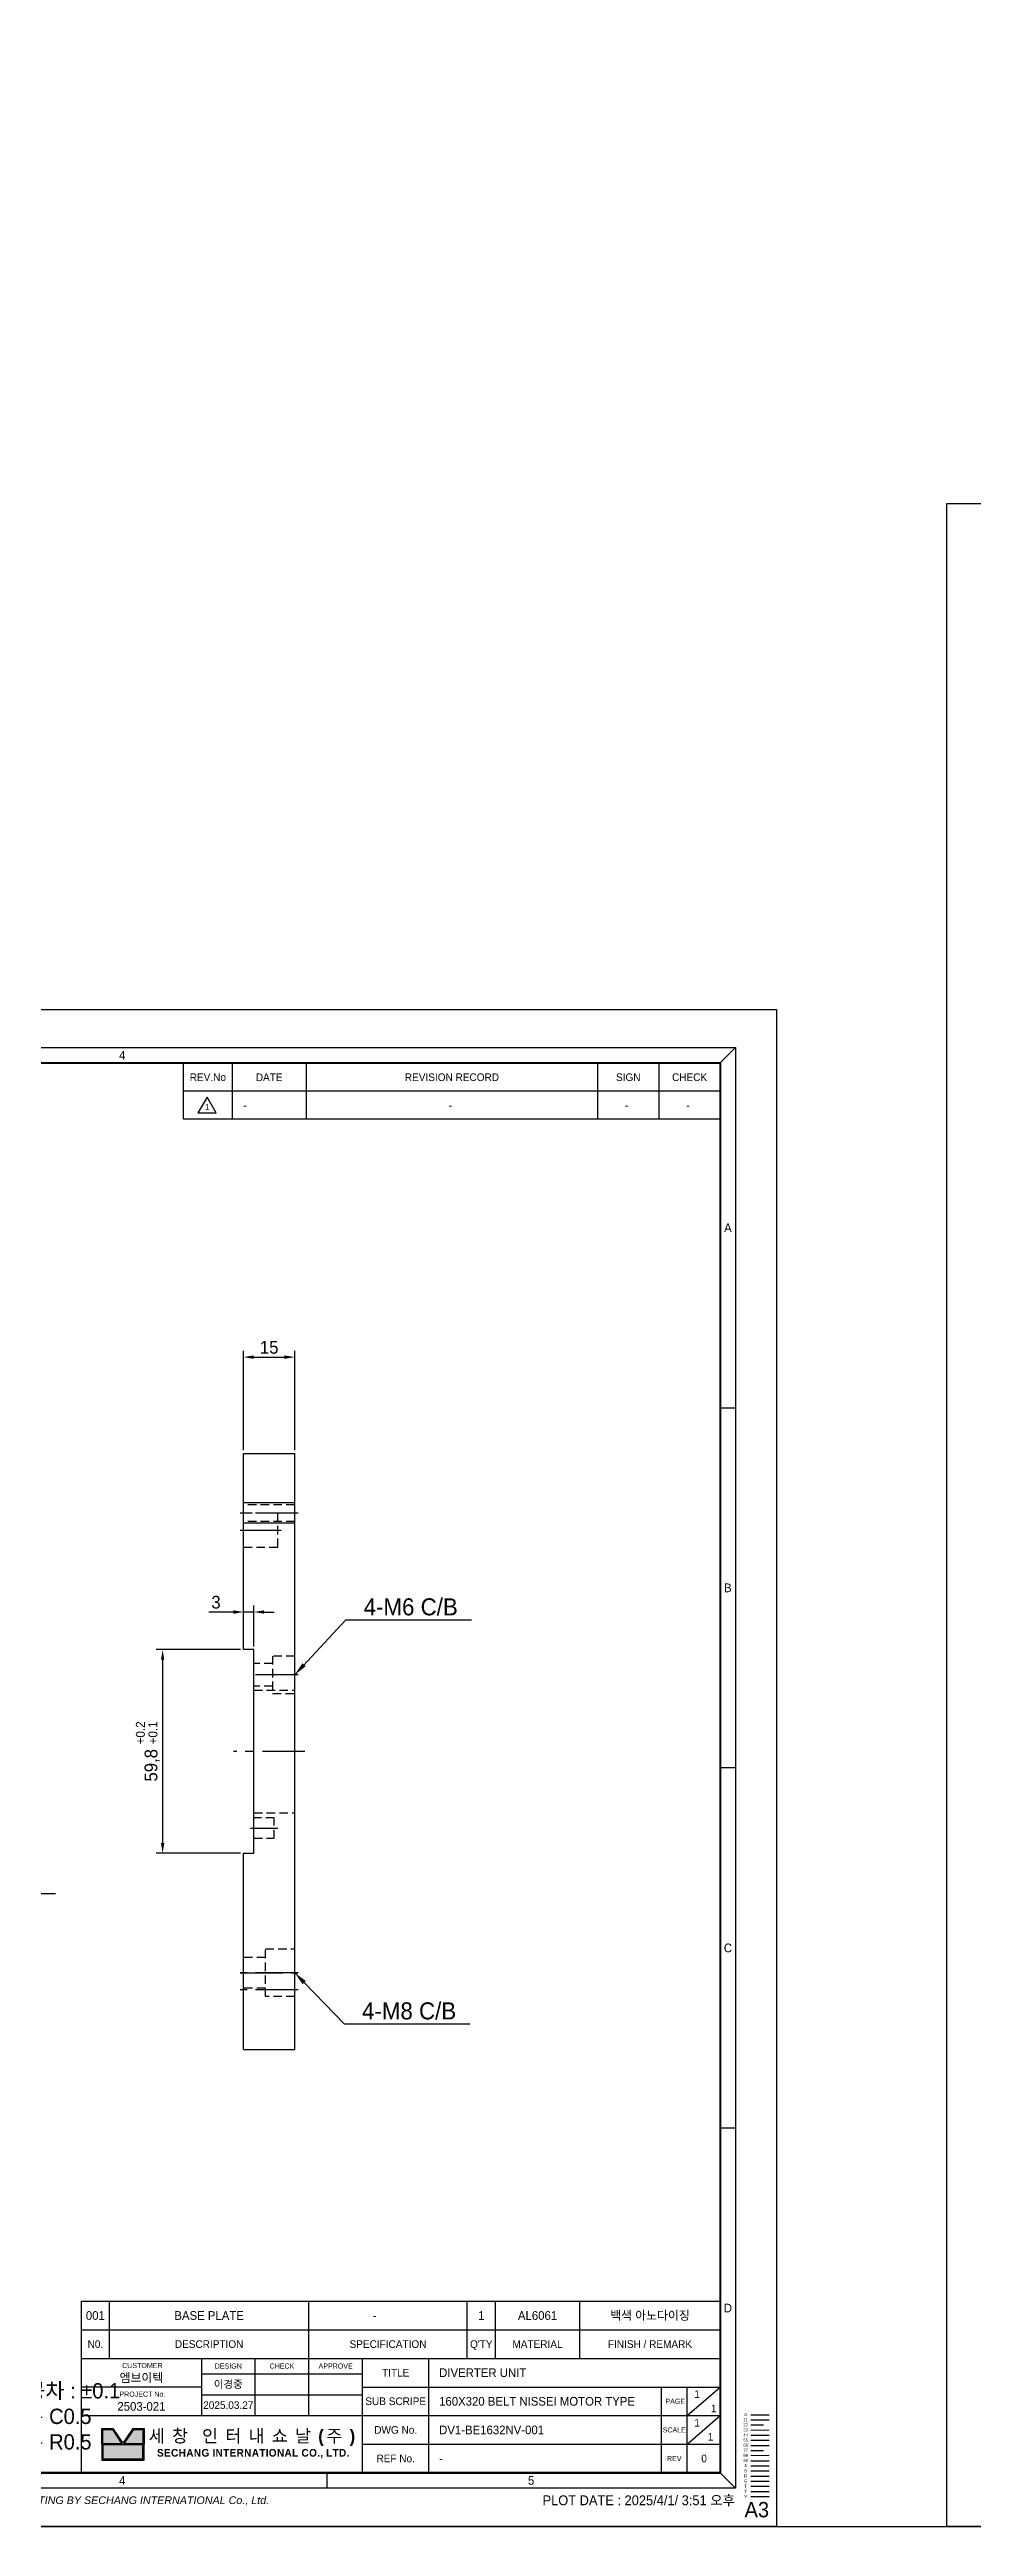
# Model space of a CAD drawing. Header units: inches. Extents: x 0 to 23821, y 0 to 11279.
# Drawn here: x 17217 to 17488, y 4213 to 4941 of the extents above; entities that cross this region are included whole.
import ezdxf
from ezdxf.enums import TextEntityAlignment as Align

# ---------------------------------------------------------------- set-up
doc = ezdxf.new("R2010")
doc.units = ezdxf.units.IN
doc.header["$LTSCALE"] = 10
doc.header["$MEASUREMENT"] = 0
for name, pattern in [('CENTER', [2, 1.25, -0.25, 0.25, -0.25]), ('HIDDEN', [0.375, 0.25, -0.125]), ('PHANTOM', [2.5, 1.25, -0.25, 0.25, -0.25, 0.25, -0.25])]:
    doc.linetypes.add(name, pattern=pattern)
doc.layers.get('Defpoints').update_dxf_attribs({"color": 8})
for name, color, linetype in [('11', 1, 'CENTER'), ('22', 2, 'HIDDEN'), ('44', 4, 'Continuous'), ('55', 5, 'Continuous'), ('66', 6, 'PHANTOM'), ('77', 40, 'HIDDEN'), ('99', 181, 'Continuous'), ('A', 8, 'Continuous'), ('B', 123, 'Continuous'), ('D', 3, 'Continuous'), ('G', 231, 'Continuous'), ('T', 3, 'Continuous'), ('V', 1, 'Continuous'), ('Y', 60, 'Continuous')]:
    doc.layers.add(name, color=color, linetype=linetype)
doc.layers.add('33', color=3, linetype='PHANTOM', lineweight=9)
doc.layers.add('88', color=35, linetype='Continuous', lineweight=5)
doc.styles.add('SCI', font='')
doc.styles.get('SCI').set_extended_font_data('Gulim')
doc.dimstyles.new('SCH', dxfattribs={"dimtxt": 2.5, "dimasz": 2, "dimexe": 1.25, "dimexo": 0.625, "dimtad": 1, "dimdec": 8, "dimtxsty": 'SCI', "dimcen": 2.5, "dimclrd": 4, "dimclre": 4, "dimclrt": 7, "dimadec": 8, "dimazin": 2, "dimtfac": 1, "dimtdec": 8, "dimtmove": 0, "dimatfit": 3, "dimfxl": 1, "dimarcsym": 0})

# ---------------------------------------------------------------- blocks, each defined once
blk = doc.blocks.new('A$C82e70aa9')
h = blk.add_hatch(color=5)
h.dxf.hatch_style = 1
h.paths.add_polyline_path([(290.08, -278.01), (288.21, -278.01), (288.21, -280.8), (291.94, -280.8)])
h.paths.add_polyline_path([(296.06, -278.01), (294.19, -278.01), (292.33, -280.8), (296.06, -280.8)])
h.paths.add_polyline_path([(296.06, -281), (288.21, -281), (288.21, -283.79), (296.06, -283.79)])
at = {"color": 2}
for p, q in [((12, -7.5), (15, -10.5)), ((92, -7.5), (92, -10.5)), ((92, -10), (92, -7.5)), ((172, -7.5), (172, -10.5)), ((252, -7.5), (252, -10.5)), ((412, -7.5), (409, -10.5)), ((15, -286.5), (12, -289.5)), ((92, -286.5), (92, -289.5)), ((172, -286.5), (172, -289.5)), ((252, -286.5), (252, -289.5)), ((332, -286.5), (332, -289.5)), ((409, -286.5), (412, -289.5))]:
    blk.add_line(p, q, dxfattribs=at)
at = {"color": 40}
for p, q in [((47, -18.5), (47, -10.5)), ((92, -18.5), (92, -10.5))]:
    blk.add_line(p, q, dxfattribs=at)
at = {"color": 3}
blk.add_line((304, -10.5), (409, -10.5), dxfattribs=at)
for p, q in [((12, -78), (15, -78)), ((409, -78), (412, -78)), ((15, -148.5), (12, -148.5)), ((412, -148.5), (409, -148.5)), ((15, -219), (12, -219)), ((412, -219), (409, -219)), ((284, -252.9), (409, -252.9)), ((284, -286.5), (284, -252.9)), ((409, -252.9), (409, -286.5)), ((284, -258.5), (409, -258.5)), ((284, -264.1), (409, -264.1)), ((307.5, -264.1), (307.5, -275.3)), ((318, -275.3), (318, -264.1)), ((328.5, -275.3), (328.5, -264.1)), ((339, -286.5), (339, -264.1)), ((307.5, -267.1), (339, -267.1)), ((397.5, -286.5), (397.5, -269.7)), ((402.5, -275.3), (409, -269.7)), ((402.5, -286.5), (402.5, -269.7)), ((284, -275.3), (409, -275.3)), ((402.5, -280.9), (409, -275.3)), ((414.97, -275.13), (418.57, -275.13)), ((288, -280.9), (288, -277.8)), ((288, -277.8), (290.19, -277.8)), ((288.21, -280.8), (288.21, -278.01)), ((288.21, -278.01), (290.08, -278.01)), ((290.08, -278.01), (291.94, -280.8)), ((290.19, -277.8), (292.13, -280.71)), ((294.08, -277.8), (292.13, -280.71)), ((294.19, -278.01), (292.33, -280.8)), ((294.08, -277.8), (296.27, -277.8)), ((294.19, -278.01), (296.06, -278.01)), ((296.06, -278.01), (296.06, -280.8)), ((296.27, -277.8), (296.27, -280.9)), ((288, -280.9), (288, -284)), ((291.94, -280.8), (288.21, -280.8)), ((296.06, -281), (288.21, -281)), ((288.21, -281), (288.21, -283.79)), ((296.06, -280.8), (292.33, -280.8)), ((296.06, -283.79), (296.06, -281)), ((296.27, -284), (296.27, -280.9)), ((284, -286.5), (409, -286.5)), ((288, -284), (296.27, -284)), ((288.21, -283.79), (296.06, -283.79))]:
    blk.add_line(p, q)
at = {"color": 1}
blk.add_lwpolyline([(0, 0), (420, 0), (420, -297), (0, -297)], close=True, dxfattribs=at)
at = {"color": 2}
blk.add_lwpolyline([(12, -7.5), (412, -7.5), (412, -289.5), (12, -289.5)], close=True, dxfattribs=at)
at = {"const_width": 0.4}
blk.add_lwpolyline([(15, -10.5), (409, -10.5), (409, -286.5), (15, -286.5)], close=True, dxfattribs=at)
at = {"color": 40}
blk.add_lwpolyline([(15, -18.5), (92, -18.5)], dxfattribs=at)
blk.add_circle((29.18, -29.85), 7.5)
at = {"layer": '11'}
blk.add_line((414.97, -276.13), (418.57, -276.13), dxfattribs=at)
at = {"layer": '22'}
blk.add_line((414.97, -277.13), (418.57, -277.13), dxfattribs=at)
at = {"layer": '33'}
blk.add_line((414.97, -278.13), (418.57, -278.13), dxfattribs=at)
at = {"layer": '44'}
blk.add_line((414.97, -279.13), (418.57, -279.13), dxfattribs=at)
at = {"layer": '55'}
blk.add_line((414.97, -280.13), (418.57, -280.13), dxfattribs=at)
at = {"layer": '66'}
blk.add_line((414.97, -281.13), (418.57, -281.13), dxfattribs=at)
at = {"layer": '77'}
blk.add_line((414.97, -282.13), (418.57, -282.13), dxfattribs=at)
at = {"layer": '88'}
blk.add_line((414.97, -283.13), (418.57, -283.13), dxfattribs=at)
at = {"layer": '99'}
blk.add_line((414.97, -284.13), (418.57, -284.13), dxfattribs=at)
at = {"layer": 'A'}
blk.add_line((414.97, -285.13), (418.57, -285.13), dxfattribs=at)
at = {"layer": 'B'}
blk.add_line((414.97, -286.13), (418.57, -286.13), dxfattribs=at)
at = {"layer": 'D'}
for p, q in [((289.5, -258.5), (289.5, -252.9)), ((328.5, -258.5), (328.5, -252.9)), ((359.5, -258.5), (359.5, -252.9)), ((365, -258.5), (365, -252.9)), ((381.5, -258.5), (381.5, -252.9)), ((289.5, -264.1), (289.5, -258.5)), ((328.5, -264.1), (328.5, -258.5)), ((359.5, -264.1), (359.5, -258.5)), ((365, -264.1), (365, -258.5)), ((381.5, -264.1), (381.5, -258.5)), ((352, -286.5), (352, -264.1)), ((307.5, -269.7), (284, -269.7)), ((307.5, -271.2), (339, -271.2)), ((339, -269.7), (409, -269.7)), ((339, -280.9), (409, -280.9)), ((414.97, -287.13), (418.57, -287.13))]:
    blk.add_line(p, q, dxfattribs=at)
at = {"layer": 'G'}
blk.add_line((414.97, -288.13), (418.57, -288.13), dxfattribs=at)
at = {"layer": 'T'}
blk.add_line((414.97, -289.13), (418.57, -289.13), dxfattribs=at)
at = {"layer": 'V'}
blk.add_line((414.97, -291.13), (418.57, -291.13), dxfattribs=at)
at = {"layer": 'Y'}
blk.add_line((414.97, -290.13), (418.57, -290.13), dxfattribs=at)
at = {"color": 2, "style": 'SCI'}
blk.add_text('1', height=1, dxfattribs=at).set_placement((52, -8.75), align=Align.MIDDLE_CENTER)
at = {"style": 'SCI'}
for s, height, p in [('Project No.', 4, (31, -14.5)), ('N0.', 1.5, (286.75, -261.3)), ('DESCRIPTION', 1.5, (309, -261.3)), ('SPECIFICATION', 1.5, (344, -261.3)), ("Q'TY", 1.5, (362.25, -261.3)), ('MATERIAL', 1.5, (373.25, -261.3)), ('FINISH / REMARK', 1.5, (395.25, -261.3)), ('이경중', 1.5, (312.75, -269.15)), ('0', 0.6, (413.97, -275.09))]:
    blk.add_text(s, height=height, dxfattribs=at).set_placement(p, align=Align.MIDDLE_CENTER)
at = {"linetype": 'Continuous', "style": 'SCI'}
blk.add_text('PLOT DATE : 2025/4/1/ 3:51 오후', height=1.92, dxfattribs=at).set_placement((411.86, -292.84), align=Align.RIGHT)
at = {"color": 2, "style": 'SCI'}
blk.add_text('A3', height=3, dxfattribs=at).set_placement((418.55, -296.11), align=Align.BOTTOM_RIGHT)
at = {"color": 2, "attachment_point": 5, "style": 'SCI'}
for s, insert, char_height, width in [('1', (52, -9), 1.7, 80), ('2', (132, -9), 1.7, 80), ('3', (212, -9), 1.7, 80), ('4', (292, -9), 1.7, 80), ('A', (13.5, -42.75), 1.7, 3), ('A', (410.5, -42.75), 1.7, 3), ('B', (13.5, -113.25), 1.7, 3), ('B', (410.5, -113.25), 1.7, 3), ('C', (13.5, -183.75), 1.7, 3), ('C', (410.5, -183.75), 1.7, 3), ('D', (13.5, -254.25), 1.7, 3), ('D', (410.5, -254.25), 1.7, 3), ('1. 일반 기계 가공 공차 : ±0.1\\P2. 지정하지 않은 C0.5\\P3. 지정하지 않은 R0.5', (267.28, -275.6), 3, 83.5818), ('1', (52, -288), 1.7, 80), ('2', (132, -288), 1.7, 80), ('3', (212, -288), 1.7, 80), ('4', (292, -288), 1.7, 80), ('5', (372, -288), 1.7, 80)]:
    blk.add_mtext(s, dxfattribs=dict(at, insert=insert, char_height=char_height, width=width))
at = {"style": 'SCI'}
for s, insert, char_height, width, attachment_point in [(' CUSTOMER', (295.75, -265.5), 1, 23.5, 5), ('DESIGN', (312.75, -265.6), 1, 10.5, 5), ('CHECK', (323.25, -265.6), 1, 10.5, 5), ('APPROVE', (333.75, -265.6), 1, 10.5, 5), ('TITLE', (345.5, -266.9), 1.5, 13, 5), (' PROJECT No.', (295.75, -271.1), 1, 23.5, 5), ('SUB SCRIPE', (345.5, -272.5), 1.5, 13, 5), (' PAGE', (400, -272.5), 1, 5, 5), ('\\pi1.42726;1', (402.5, -271.1), 1.5, 3.25, 4), ('\\pi1.42726;1', (402.5, -276.7), 1.5, 3.25, 4), ('\\pi1.42726;1', (405.75, -273.9), 1.5, 3.25, 4), ('{\\fGulim|b1|i0|c129|p50;\\T1.45;세창 인터내쇼날(주)}', (317.63, -279.65), 2.5, 38.7333, 5), ('DWG No.', (345.5, -278.1), 1.5, 13, 5), ('SCALE', (400, -278.1), 1, 5, 5), ('{\\fGulim|b1|i0|c129|p50;\\T1.05;SECHANG INTERNATIONAL CO., LTD.}', (317.63, -282.75), 1.5, 38.7333, 5), ('REF No.', (345.5, -283.7), 1.5, 13, 5), ('REV', (400, -283.7), 1, 5, 5)]:
    blk.add_mtext(s, dxfattribs=dict(at, insert=insert, char_height=char_height, width=width, attachment_point=attachment_point))
at = {"color": 3, "insert": (12, -292), "char_height": 1.5, "width": 400.0238, "attachment_point": 4, "style": 'SCI'}
blk.add_mtext('{\\fArial|b0|i1|c0|p34;THIS DRAWING CONTAINS CONFIDENTIAL INFORMATION PROPRIETARY TO SECHANG INTERNATIONAL Co., Ltd.   IT MUST NOT BE REPRODUCED OR DISCLOSED TO OTHERS OR USED IN  ANY OTHER WAY IN WHOLE OR PART EXCEPT AN AUTHORIZED IN WRITING BY SECHANG INTERNATIONAL Co., Ltd.  }', dxfattribs=at)
at = {"layer": '11', "style": 'SCI'}
blk.add_text('11', height=0.6, dxfattribs=at).set_placement((413.97, -276.09), align=Align.MIDDLE_CENTER)
at = {"layer": '22', "style": 'SCI'}
blk.add_text('22', height=0.6, dxfattribs=at).set_placement((413.97, -277.09), align=Align.MIDDLE_CENTER)
at = {"layer": '33', "style": 'SCI'}
blk.add_text('33', height=0.6, dxfattribs=at).set_placement((413.97, -278.09), align=Align.MIDDLE_CENTER)
at = {"layer": '44', "style": 'SCI'}
blk.add_text('44', height=0.6, dxfattribs=at).set_placement((413.97, -279.09), align=Align.MIDDLE_CENTER)
at = {"layer": '55', "style": 'SCI'}
blk.add_text('55', height=0.6, dxfattribs=at).set_placement((413.97, -280.09), align=Align.MIDDLE_CENTER)
at = {"layer": '66', "style": 'SCI'}
blk.add_text('66', height=0.6, dxfattribs=at).set_placement((413.97, -281.09), align=Align.MIDDLE_CENTER)
at = {"layer": '77', "style": 'SCI'}
blk.add_text('77', height=0.6, dxfattribs=at).set_placement((413.97, -282.09), align=Align.MIDDLE_CENTER)
at = {"layer": '88', "style": 'SCI'}
blk.add_text('88', height=0.6, dxfattribs=at).set_placement((413.97, -283.09), align=Align.MIDDLE_CENTER)
at = {"layer": '99', "style": 'SCI'}
blk.add_text('99', height=0.6, dxfattribs=at).set_placement((413.97, -284.09), align=Align.MIDDLE_CENTER)
at = {"layer": 'A', "style": 'SCI'}
blk.add_text('A', height=0.6, dxfattribs=at).set_placement((413.97, -285.09), align=Align.MIDDLE_CENTER)
at = {"layer": 'B', "style": 'SCI'}
blk.add_text('B', height=0.6, dxfattribs=at).set_placement((413.97, -286.09), align=Align.MIDDLE_CENTER)
at = {"layer": 'D', "style": 'SCI'}
blk.add_text('D', height=0.6, dxfattribs=at).set_placement((413.97, -287.09), align=Align.MIDDLE_CENTER)
at = {"layer": 'G', "style": 'SCI'}
blk.add_text('G', height=0.6, dxfattribs=at).set_placement((413.97, -288.09), align=Align.MIDDLE_CENTER)
at = {"layer": 'T', "style": 'SCI'}
blk.add_text('T', height=0.6, dxfattribs=at).set_placement((413.97, -289.09), align=Align.MIDDLE_CENTER)
at = {"layer": 'V', "style": 'SCI'}
blk.add_text('V', height=0.6, dxfattribs=at).set_placement((413.97, -291.09), align=Align.MIDDLE_CENTER)
at = {"layer": 'Y', "style": 'SCI'}
blk.add_text('Y', height=0.6, dxfattribs=at).set_placement((413.97, -290.09), align=Align.MIDDLE_CENTER)
blk = doc.blocks.new('A$Ce85e1b00')
for p, q in [((17.5, 0), (17.5, -15)), ((17.5, 0), (75.1, 0)), ((75.1, 0), (75.1, -3)), ((134.9, -3), (134.9, 0)), ((134.9, 0), (192.5, 0)), ((192.5, 0), (192.5, -15)), ((75.1, -3), (134.9, -3)), ((17.5, -15), (192.5, -15))]:
    blk.add_line(p, q)
at = {"layer": '11'}
for p, q in [((35, -16), (35, 1)), ((40, 1), (40, -16)), ((40, -16), (40, 1)), ((105, -18), (105, 3)), ((170, 1), (170, -11)), ((175, -16), (175, 1)), ((82.5, -2), (82.5, -10)), ((127.5, -16), (127.5, -2))]:
    blk.add_line(p, q, dxfattribs=at)
at = {"layer": '22'}
for p, q in [((165, 0), (165, -10)), ((172.54, -15), (172.54, 0)), ((175, -10), (175, 0)), ((177.46, -15), (177.46, 0)), ((79.5, -3), (79.5, -9)), ((85.5, -9), (85.5, -3)), ((124.2, -8.5), (124.2, -3)), ((130.8, -8.5), (130.8, -3)), ((79.5, -9), (85.5, -9)), ((133, -8.5), (122, -8.5)), ((122, -8.5), (122, -15)), ((133, -15), (133, -8.5)), ((165, -10), (175, -10))]:
    blk.add_line(p, q, dxfattribs=at)
at = {"layer": '77'}
for p, q in [((35.5, -6.4), (35.5, 0)), ((44.5, -6.4), (44.5, 0)), ((33, -15), (33, -6.4)), ((33, -6.4), (47, -6.4)), ((47, -6.4), (47, -15)), ((87, -3), (87, -15)), ((123, -3), (123, -15))]:
    blk.add_line(p, q, dxfattribs=at)
at = {"layer": 'T'}
for p, q in [((172, -15), (172, 0)), ((178, -15), (178, 0))]:
    blk.add_line(p, q, dxfattribs=at)
blk = doc.blocks.new('A$C6757ece4')
blk.add_blockref('A$Ce85e1b00', (22.5, 0))
blk = doc.blocks.new('*D1422')
at = {"color": 4, "lineweight": -2, "transparency": 16777216}
for p, q in [((17273.62, 4529.49), (17273.62, 4558.7)), ((17276.62, 4556.83), (17285.62, 4556.83)), ((17288.62, 4529.49), (17288.62, 4558.7))]:
    blk.add_line(p, q, dxfattribs=at)
at = {"color": 4, "transparency": 16777216}
for points in [[(17276.62, 4557.33), (17276.62, 4556.33), (17273.62, 4556.83)], [(17285.62, 4557.33), (17285.62, 4556.33), (17288.62, 4556.83)]]:
    blk.add_solid(points, dxfattribs=at)
at = {"layer": 'Defpoints', "color": 0, "transparency": 16777216}
for p in [(17288.62, 4556.83), (17273.62, 4528.55), (17288.62, 4528.55)]:
    blk.add_point(p, dxfattribs=at)
at = {"color": 7, "transparency": 16777216, "insert": (17281.12, 4559.69), "char_height": 3.75, "attachment_point": 5, "style": 'SCI'}
blk.add_mtext('15', dxfattribs=at)
blk = doc.blocks.new('*D1423')
at = {"color": 4, "lineweight": -2, "transparency": 16777216}
for p, q in [((17270.62, 4481.98), (17263.42, 4481.98)), ((17273.62, 4471.89), (17273.62, 4483.86)), ((17276.62, 4481.98), (17273.62, 4481.98)), ((17276.62, 4471.89), (17276.62, 4483.86)), ((17279.62, 4481.98), (17282.62, 4481.98))]:
    blk.add_line(p, q, dxfattribs=at)
at = {"color": 4, "transparency": 16777216}
for points in [[(17270.62, 4482.48), (17270.62, 4481.48), (17273.62, 4481.98)], [(17279.62, 4482.48), (17279.62, 4481.48), (17276.62, 4481.98)]]:
    blk.add_solid(points, dxfattribs=at)
at = {"layer": 'Defpoints', "color": 0, "transparency": 16777216}
for p in [(17273.62, 4481.98), (17273.62, 4470.95), (17276.62, 4470.95)]:
    blk.add_point(p, dxfattribs=at)
at = {"color": 7, "transparency": 16777216, "insert": (17265.52, 4484.84), "char_height": 3.75, "attachment_point": 5, "style": 'SCI'}
blk.add_mtext('3', dxfattribs=at)
blk = doc.blocks.new('*D1424')
at = {"color": 4, "lineweight": -2, "transparency": 16777216}
for p, q in [((17272.68, 4470.95), (17247.98, 4470.95)), ((17249.85, 4467.95), (17249.85, 4414.15)), ((17272.68, 4411.15), (17247.98, 4411.15))]:
    blk.add_line(p, q, dxfattribs=at)
at = {"color": 4, "transparency": 16777216}
for points in [[(17249.35, 4467.95), (17250.35, 4467.95), (17249.85, 4470.95)], [(17249.35, 4414.15), (17250.35, 4414.15), (17249.85, 4411.15)]]:
    blk.add_solid(points, dxfattribs=at)
at = {"layer": 'Defpoints', "color": 0, "transparency": 16777216}
for p in [(17273.62, 4470.95), (17249.85, 4411.15), (17273.62, 4411.15)]:
    blk.add_point(p, dxfattribs=at)
at = {"color": 7, "transparency": 16777216, "insert": (17245.51, 4441.05), "char_height": 3.75, "attachment_point": 5, "rotation": 90, "style": 'SCI'}
blk.add_mtext('59,8 {\\H0.7x;\\S+0.2^ +0.1;} ', dxfattribs=at)
blk = doc.blocks.new('A$C5b8731fd')
for p, q in [((0, 0), (-2.25, -3.9)), ((2.25, -3.9), (0, 0)), ((-2.25, -3.9), (2.25, -3.9))]:
    blk.add_line(p, q)
blk = doc.blocks.new('SECHANG REV')
at = {"color": 7}
blk.add_line((-52.5, 0), (-52.5, 5.5), dxfattribs=at)
at = {"color": 3}
for p, q in [((-43, 5.5), (-43, 0)), ((-28.5, 5.5), (-28.5, 0)), ((28.5, 5.5), (28.5, 0)), ((40.5, 5.5), (40.5, 0)), ((52.5, 5.5), (52.5, 0))]:
    blk.add_line(p, q, dxfattribs=at)
blk.add_line((52.5, 0), (-52.5, 0))
blk = doc.blocks.new('A$C0ce16c84')
at = {"color": 3}
blk.add_line((0, 0), (105, 0), dxfattribs=at)
blk.add_blockref('SECHANG REV', (52.5, -5.5))
at = {"char_height": 1.5, "attachment_point": 5, "style": 'SCI'}
for s, insert, width in [('REV.No', (4.75, -2.8), 9.5), ('DATE', (16.75, -2.8), 14.5), ('REVISION RECORD', (52.5, -2.8), 57), ('SIGN', (87, -2.8), 12), ('CHECK', (99, -2.8), 12)]:
    blk.add_mtext(s, dxfattribs=dict(at, insert=insert, width=width))

msp = doc.modelspace()

# ---------------------------------------------------------------- linework, layer by layer
msp.add_lwpolyline([(16750, 4213.4621525), (20898.11994043, 4213.4621525), (20898.11994043, 5729.04840266), (16750, 5729.04840266)], close=True)
at = {"layer": 'Defpoints', "color": 8}
msp.add_line((17430, 4213.4621525), (17480, 4213.4621525), dxfattribs=at)

# ---------------------------------------------------------------- block references
for name, p, xscale, yscale, zscale in [('A$C82e70aa9', (17480, 4807.4621525), 2, 2, 2), ('A$C82e70aa9', (16800, 4658.9621525), 1.5, 1.5, 1.5), ('A$C0ce16c84', (17256, 4643.2121525), 1.5, 1.5, 1.5), ('A$C5b8731fd', (17262.91355745, 4633.21135267), 1.2, 1.2, 1.2)]:
    msp.add_blockref(name, p, dxfattribs=dict(xscale=xscale, yscale=yscale, zscale=zscale))
at = {"rotation": 90}
msp.add_blockref('A$C6757ece4', (17273.62144877, 4313.54834773), dxfattribs=at)
at = {"layer": '44', "xscale": 1.5, "yscale": 1.5, "zscale": 1.5}
msp.add_blockref('SECHANG REV', (17334.75, 4626.7121525), dxfattribs=at)

# ---------------------------------------------------------------- texts
at = {"style": 'SCI'}
for height, p in [(2.25, (17273.52413449, 4629.66112054)), (2.25, (17333.7942743, 4629.6371525)), (2.25, (17385.5442743, 4629.6371525)), (2.25, (17403.5442743, 4629.6371525)), (2.55, (17311.51967377, 4274.16431628))]:
    msp.add_text('-', height=height, dxfattribs=at).set_placement(p)
for s, height, p in [('백색 아노다이징', 2.55, (17392.875, 4275.4121525)), ('001', 2.55, (17230.125, 4275.4121525)), ('BASE PLATE', 2.55, (17263.5, 4275.4121525)), ('1', 2.55, (17343.375, 4275.4121525)), ('AL6061', 2.55, (17359.875, 4275.4121525)), ('엠브이텍', 2.55, (17243.625, 4257.11751351)), ('2503-021', 2.55, (17243.625, 4248.71751351)), ('2025.03.27', 2.25, (17269.125, 4249.0871525)), ('1', 2.25, (17410.6443296, 4239.81051509))]:
    msp.add_text(s, height=height, dxfattribs=at).set_placement(p, align=Align.MIDDLE_CENTER)
for s, p in [('DIVERTER UNIT', (17331, 4258.6121525)), ('160X320 BELT NISSEI MOTOR TYPE', (17331, 4250.2121525)), ('DV1-BE1632NV-001', (17331, 4241.8121525)), ('-', (17331, 4233.4121525))]:
    msp.add_text(s, height=2.55, dxfattribs=at).set_placement(p, align=Align.MIDDLE_LEFT)
for s, insert, char_height, width, attachment_point in [('{\\fGulim|b0|i0|c129|p50;1}', (17262.91355745, 4630.28600858), 1.8, 5.4046342249, 5), ('\\pi4.18292;0', (17403.75, 4233.4121525), 2.25, 9.75, 4)]:
    msp.add_mtext(s, dxfattribs=dict(at, insert=insert, char_height=char_height, width=width, attachment_point=attachment_point))
at = {"color": 7, "char_height": 5, "attachment_point": 7, "style": 'SCI'}
for s, insert in [('4-M6 C/B', (17308.85216542, 4480.93480187)), ('4-M8 C/B', (17308.38029075, 4362.29035554))]:
    msp.add_mtext(s, dxfattribs=dict(at, insert=insert))

# ---------------------------------------------------------------- dimensions: what is measured, and where the dimension line sits
for base, p1, p2, picture, middle in [((17288.6214487653, 4556.8254378963), (17273.6214487655, 4528.5483477347), (17288.6214487653, 4528.5483477347), '*D1422', (17281.1214487654, 4559.6903679895)), ((17273.62144877, 4481.98375289), (17276.62144877, 4470.94834773), (17273.62144877, 4470.94834773), '*D1423', (17265.52050003, 4484.84368965))]:
    dim = msp.add_linear_dim(base=base, p1=p1, p2=p2, dimstyle='SCH', override={"dimscale": 1.5, "dimcen": 1})
    dim.commit()
    dim.dimension.update_dxf_attribs({"geometry": picture, "text_midpoint": middle})
dim = msp.add_linear_dim(base=(17249.8537294158, 4411.1483477347), p1=(17273.6214487655, 4470.9483477347), p2=(17273.6214487655, 4411.1483477347), angle=90, text='<> {\\H0.7x;\\S+0.2^ +0.1;} ', dimstyle='SCH', override={"dimscale": 1.5, "dimcen": 1})
dim.commit()
dim.dimension.update_dxf_attribs({"geometry": '*D1424', "text_midpoint": (17245.5066921321, 4441.0483477347)})

# ---------------------------------------------------------------- leaders
at = {"annotation_type": 0, "has_hookline": 1, "hookline_direction": 0}
for points, text_width in [([(17288.62144877, 4463.54834773), (17303.60216542, 4479.68480187), (17307.60216542, 4479.68480187)], 31.61118509), ([(17106.52831925, 4418.54834773), (17166.07646039, 4399.3705857), (17170.07646039, 4399.3705857)], 47.08655126), ([(17288.62144877, 4376.04834773), (17303.13029075, 4361.04035554), (17307.13029075, 4361.04035554)], 31.61118509)]:
    msp.add_leader(points, dimstyle='SCH', override={"dimscale": 2, "dimgap": 0.625, "dimtad": 1, "dimcen": 1}, dxfattribs=dict(at, text_width=text_width))

doc.saveas('drawing.dxf')
